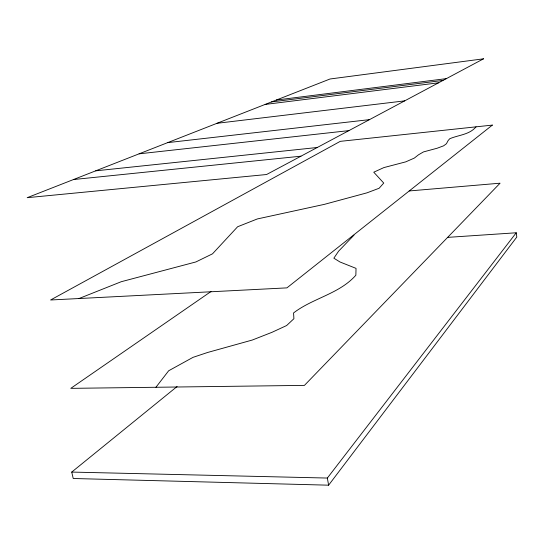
<?xml version="1.0" encoding="UTF-8"?>
<svg xmlns="http://www.w3.org/2000/svg" width="544" height="544" viewBox="0 0 544 544"><rect width="100%" height="100%" fill="white"/><g stroke="black" fill="none" stroke-linecap="round" stroke-linejoin="round"><path stroke-width="0.82" d="M177.106 386.505L71.733 472.076L73.229 478.502L328.617 485.18L516.8 237.055L516.242 232.778L447.712 237.368M328.617 485.18L327.345 478.054L516.242 232.778M155.938 387.274L168.66 370.77L193.032 357.347L207.577 352.485L252.362 340.014L272.034 332.296L286.64 325.53L293.91 318.702L293.563 312.943C312.922 298.037 339.286 293.957 355.858 275.223L356.034 268.369L340 261.99L333.86 258.189L338.626 251.151L354.008 235.13M476.048 126.84C469.445 134.803 458.599 134.919 449.732 138.747L448.134 140.549L446.44 143.732L443.584 145.833L437.172 148.226L423.456 151.926L418.472 154.822L414.324 158.086L405.736 161.86L383.887 167.586L373.762 172.203L383.744 183.063L379.127 188.258L366.962 192.841L324.367 204.36L257.326 218.946L237.626 226.746L212.507 253.83L195.881 261.95L121.278 281.704L79.002 298.527M211.045 291.489L70.781 388.355L304.429 385.383L500.072 183.192L409.163 190.958M276.359 100.035L446.393 78.628M271.531 101.925L443.027 80.424M265.132 104.434L438.552 82.81M217.002 123.298L404.682 100.871M167.681 142.63L369.492 119.639M139.094 153.83L348.881 130.628M95.683 170.843L317.254 147.499M73.488 179.54L300.934 156.196M71.733 472.076L327.345 478.054M492.354 125.1L286.919 287.871L50.585 299.989L340.252 141.352L492.354 125.1M483.534 58.82L266.574 174.522L27.2 197.683L330.045 78.989L483.534 58.82"/></g></svg>
